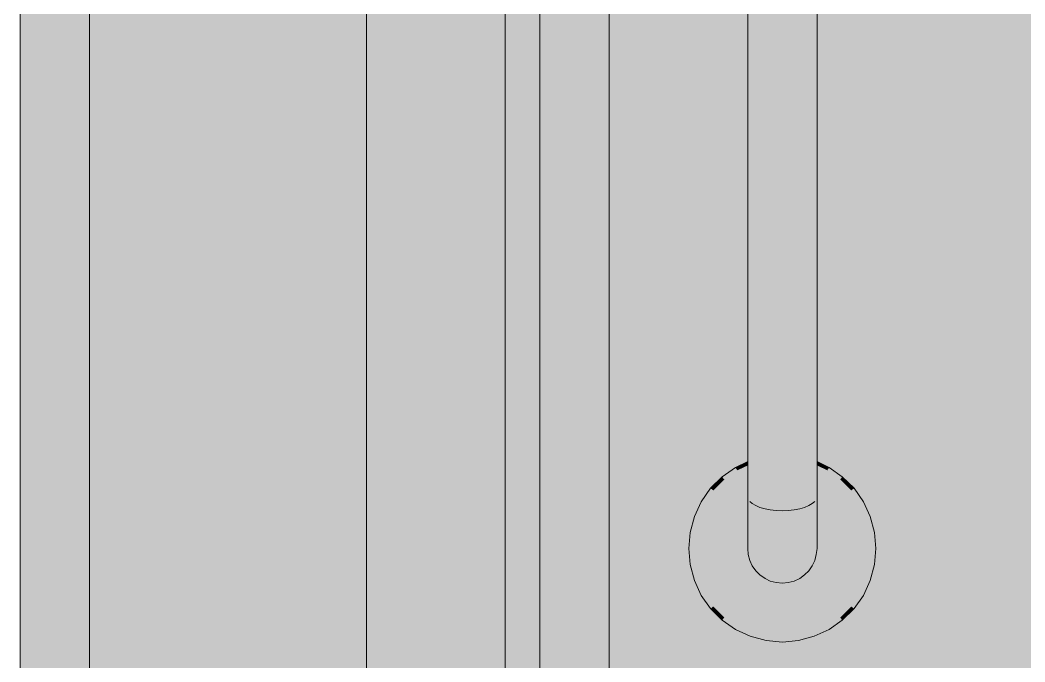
# Model space of a CAD drawing. Header units: millimetres. Extents: x 1499747 to 4230374, y -28481 to 441852.
# Drawn here: x 4052567 to 4052857, y 364645.7 to 364830.8 of the extents above; entities that cross this region are included whole.
import ezdxf

# ---------------------------------------------------------------- set-up
doc = ezdxf.new("R2010")
doc.units = ezdxf.units.MM
doc.header["$MEASUREMENT"] = 0
doc.layers.add('Чертеж и Рисунок', color=7, linetype='Continuous')

# ---------------------------------------------------------------- blocks, each defined once
blk = doc.blocks.new('zw$CFC4')
at = {"layer": 'Чертеж и Рисунок', "linetype": 'Continuous', "lineweight": 0, "true_color": 0x2e2e2e}
for points in [[(0, 0), (0, 2777.17), (20, 2757.17), (20, 0)], [(140, 120), (20, 0), (20, 2756.43), (140, 2636.43)]]:
    blk.add_hatch(color=250, dxfattribs=at).paths.add_polyline_path(points)
at = {"layer": 'Чертеж и Рисунок', "linetype": 'Continuous', "lineweight": 0, "true_color": 0x84adf9}
blk.add_hatch(color=161, dxfattribs=at).paths.add_polyline_path([(760, 120), (140, 120), (140, 2635), (760, 2635)])
at = {"layer": 'Чертеж и Рисунок', "color": 7, "linetype": 'Continuous', "lineweight": 5}
for points in [[(0, 2775), (0, 0)], [(20, 2755), (20, 0)], [(140, 120), (140, 2597.7)]]:
    blk.add_lwpolyline(points, dxfattribs=at)
blk = doc.blocks.new('zw$3D87')
at = {"color": 1, "lineweight": 40}
blk.add_blockref('zw$CFC4', (55.3, 0), dxfattribs=at)

msp = doc.modelspace()

# ---------------------------------------------------------------- hatches: boundary and pattern name
at = {"layer": 'Чертеж и Рисунок', "linetype": 'Continuous', "lineweight": 0, "true_color": 0x2e2e2e}
for points in [[(4052666.97095, 363828.35626), (4052716.97103, 363828.35626), (4052716.97103, 366628.36054), (4052666.97095, 366628.36054)], [(4052716.97103, 363828.35626), (4052736.97106, 363828.35626), (4052736.97106, 366583.36047), (4052716.97103, 366603.3605)], [(4052777.57112, 364691.95758), (4052778.27112, 364691.35758), (4052778.27112, 364965.458), (4052777.57112, 364964.858)], [(4052778.27112, 364691.35758), (4052779.27113, 364690.75758), (4052779.27113, 364966.058), (4052778.27112, 364965.458)], [(4052779.27113, 364690.75758), (4052780.47113, 364690.25758), (4052780.47113, 364966.558), (4052779.27113, 364966.058)], [(4052780.47113, 364690.25758), (4052781.97113, 364689.85758), (4052781.97113, 364966.958), (4052780.47113, 364966.558)], [(4052781.97113, 364689.85758), (4052783.47113, 364689.45758), (4052783.47113, 364967.258), (4052781.97113, 364966.958)], [(4052783.47113, 364689.45758), (4052785.17113, 364689.35757), (4052785.17113, 364967.458), (4052783.47113, 364967.258)], [(4052785.17113, 364689.35757), (4052786.97114, 364689.25757), (4052786.97114, 364967.558), (4052785.17113, 364967.458)], [(4052786.97114, 364689.25757), (4052788.67114, 364689.35757), (4052788.67114, 364967.458), (4052786.97114, 364967.558)], [(4052788.67114, 364689.35757), (4052790.37114, 364689.45758), (4052790.37114, 364967.258), (4052788.67114, 364967.458)], [(4052790.37114, 364689.45758), (4052791.97114, 364689.85758), (4052791.97114, 364966.958), (4052790.37114, 364967.258)], [(4052791.97114, 364689.85758), (4052793.37115, 364690.25758), (4052793.37115, 364966.558), (4052791.97114, 364966.958)], [(4052793.37115, 364690.25758), (4052794.57115, 364690.75758), (4052794.57115, 364966.058), (4052793.37115, 364966.558)], [(4052794.57115, 364690.75758), (4052795.57115, 364691.35758), (4052795.57115, 364965.458), (4052794.57115, 364966.058)], [(4052795.57115, 364691.35758), (4052796.37115, 364691.95758), (4052796.37115, 364964.858), (4052795.57115, 364965.458)], [(4052776.97112, 364693.35758), (4052777.07112, 364692.65758), (4052777.07112, 364964.15799), (4052776.97112, 364963.35799)], [(4052777.07112, 364692.65758), (4052777.57112, 364691.95758), (4052777.57112, 364964.858), (4052777.07112, 364964.15799)], [(4052796.37115, 364691.95758), (4052796.77115, 364692.65758), (4052796.77115, 364964.15799), (4052796.37115, 364964.858)], [(4052796.77115, 364692.65758), (4052796.97115, 364693.35758), (4052796.97115, 364963.35799), (4052796.77115, 364964.15799)], [(4052761.3711, 364682.95757), (4052760.9711, 364678.35756), (4052761.3711, 364673.85755), (4052762.4711, 364669.55754), (4052764.4711, 364665.35754), (4052767.07111, 364661.65753), (4052770.27111, 364658.45753), (4052773.97112, 364655.85752), (4052778.07112, 364653.95752), (4052782.47113, 364652.75752), (4052786.97114, 364652.35752), (4052791.47114, 364652.75752), (4052795.87115, 364653.95752), (4052799.97116, 364655.85752), (4052803.67116, 364658.45753), (4052806.87117, 364661.65753), (4052809.47117, 364665.35754), (4052811.37117, 364669.55754), (4052812.57118, 364673.85755), (4052812.97118, 364678.35756), (4052812.57118, 364682.95757), (4052811.37117, 364687.25757), (4052809.47117, 364691.35758), (4052806.87117, 364695.15758), (4052803.67116, 364698.35759), (4052799.97116, 364700.95759), (4052796.97115, 364702.35759), (4052796.97115, 364678.35756), (4052796.77115, 364676.65756), (4052796.37115, 364674.95755), (4052795.57115, 364673.35755), (4052794.57115, 364671.95755), (4052793.37115, 364670.75755), (4052791.97114, 364669.75754), (4052790.37114, 364668.95754), (4052788.67114, 364668.55754), (4052786.97114, 364668.35754), (4052785.17113, 364668.55754), (4052783.47113, 364668.95754), (4052781.97113, 364669.75754), (4052780.47113, 364670.75755), (4052779.27113, 364671.95755), (4052778.27112, 364673.35755), (4052777.57112, 364674.95755), (4052777.07112, 364676.65756), (4052776.97112, 364678.35756), (4052776.97112, 364702.35759), (4052773.97112, 364700.95759), (4052770.27111, 364698.35759), (4052767.07111, 364695.15758), (4052764.4711, 364691.35758), (4052762.4711, 364687.25757)], [(4052769.67111, 364699.05759), (4052773.47112, 364701.75759), (4052769.57111, 364699.05759)], [(4052769.67111, 364698.95759), (4052773.47112, 364701.65759), (4052773.47112, 364701.75759), (4052769.67111, 364699.05759)], [(4052769.67111, 364698.95759), (4052769.77111, 364698.85759), (4052773.57112, 364701.55759), (4052773.47112, 364701.65759)], [(4052773.57112, 364701.55759), (4052769.77111, 364698.85759), (4052773.57112, 364701.45759)], [(4052769.87111, 364698.65759), (4052773.67112, 364701.35759), (4052773.57112, 364701.45759), (4052769.77111, 364698.85759)], [(4052769.97111, 364698.55759), (4052773.77112, 364701.25759), (4052773.67112, 364701.35759), (4052769.87111, 364698.65759)], [(4052770.07111, 364698.45759), (4052773.87112, 364701.05759), (4052773.77112, 364701.25759), (4052769.97111, 364698.55759)], [(4052770.27111, 364698.35759), (4052773.97112, 364700.95759), (4052773.87112, 364701.05759), (4052770.07111, 364698.45759)], [(4052773.47112, 364701.75759), (4052776.97112, 364703.3576), (4052776.97112, 364703.4576)], [(4052773.47112, 364701.75759), (4052773.47112, 364701.65759), (4052776.97112, 364703.2576), (4052776.97112, 364703.3576)], [(4052773.47112, 364701.65759), (4052773.57112, 364701.55759), (4052776.97112, 364703.1576), (4052776.97112, 364703.2576)], [(4052773.57112, 364701.55759), (4052773.57112, 364701.45759), (4052776.97112, 364703.0576), (4052776.97112, 364703.1576)], [(4052773.57112, 364701.45759), (4052773.67112, 364701.35759), (4052776.97112, 364702.8576), (4052776.97112, 364703.0576)], [(4052773.67112, 364701.35759), (4052773.77112, 364701.25759), (4052776.97112, 364702.6576), (4052776.97112, 364702.8576)], [(4052773.77112, 364701.25759), (4052773.87112, 364701.05759), (4052776.97112, 364702.45759), (4052776.97112, 364702.6576)], [(4052773.87112, 364701.05759), (4052773.97112, 364700.95759), (4052776.97112, 364702.35759), (4052776.97112, 364702.45759)], [(4052800.47116, 364701.75759), (4052796.97115, 364703.4576), (4052796.97115, 364703.3576)], [(4052800.37116, 364701.75759), (4052796.97115, 364703.3576), (4052796.97115, 364703.2576), (4052800.37116, 364701.65759)], [(4052800.47116, 364701.75759), (4052796.97115, 364703.3576), (4052800.37116, 364701.75759)], [(4052796.97115, 364703.2576), (4052796.97115, 364703.1576), (4052800.37116, 364701.55759), (4052800.37116, 364701.65759)], [(4052796.97115, 364703.1576), (4052796.97115, 364703.0576), (4052800.27116, 364701.45759), (4052800.37116, 364701.55759)], [(4052800.27116, 364701.45759), (4052796.97115, 364703.0576), (4052796.97115, 364702.8576), (4052800.17116, 364701.35759)], [(4052800.17116, 364701.35759), (4052796.97115, 364702.8576), (4052796.97115, 364702.6576), (4052800.07116, 364701.25759)], [(4052800.07116, 364701.25759), (4052796.97115, 364702.6576), (4052796.97115, 364702.45759), (4052800.07116, 364701.05759)], [(4052800.07116, 364701.05759), (4052796.97115, 364702.45759), (4052796.97115, 364702.35759), (4052799.97116, 364700.95759)], [(4052799.97116, 364700.95759), (4052803.67116, 364698.35759), (4052803.77116, 364698.45759), (4052800.07116, 364701.05759)], [(4052800.07116, 364701.25759), (4052803.87116, 364698.55759), (4052803.97116, 364698.65759), (4052800.17116, 364701.35759)], [(4052800.07116, 364701.05759), (4052803.77116, 364698.45759), (4052803.87116, 364698.55759), (4052800.07116, 364701.25759)], [(4052800.17116, 364701.35759), (4052803.97116, 364698.65759), (4052804.07116, 364698.85759), (4052800.27116, 364701.45759)], [(4052800.27116, 364701.45759), (4052804.07116, 364698.85759), (4052804.17116, 364698.85759), (4052800.37116, 364701.55759)], [(4052800.37116, 364701.65759), (4052804.17116, 364698.95759), (4052804.27116, 364699.05759), (4052800.37116, 364701.75759)], [(4052800.37116, 364701.75759), (4052804.27116, 364699.05759), (4052800.47116, 364701.75759)], [(4052800.37116, 364701.65759), (4052800.37116, 364701.55759), (4052804.17116, 364698.85759), (4052804.17116, 364698.95759)], [(4052766.37111, 364695.65758), (4052769.67111, 364698.95759), (4052769.67111, 364699.05759), (4052766.27111, 364695.75758)], [(4052766.27111, 364695.75758), (4052769.67111, 364699.05759), (4052769.57111, 364699.05759)], [(4052766.37111, 364695.65758), (4052766.47111, 364695.55758), (4052769.77111, 364698.85759), (4052769.67111, 364698.95759)], [(4052769.77111, 364698.85759), (4052766.47111, 364695.55758), (4052766.57111, 364695.55758)], [(4052766.67111, 364695.45758), (4052769.87111, 364698.65759), (4052769.77111, 364698.85759), (4052766.57111, 364695.55758)], [(4052766.77111, 364695.35758), (4052769.97111, 364698.55759), (4052769.87111, 364698.65759), (4052766.67111, 364695.45758)], [(4052766.87111, 364695.25758), (4052770.07111, 364698.45759), (4052769.97111, 364698.55759), (4052766.77111, 364695.35758)], [(4052767.07111, 364695.15758), (4052770.27111, 364698.35759), (4052770.07111, 364698.45759), (4052766.87111, 364695.25758)], [(4052803.67116, 364698.35759), (4052806.87117, 364695.15758), (4052806.97117, 364695.25758), (4052803.77116, 364698.45759)], [(4052803.77116, 364698.45759), (4052806.97117, 364695.25758), (4052807.07117, 364695.35758), (4052803.87116, 364698.55759)], [(4052803.87116, 364698.55759), (4052807.07117, 364695.35758), (4052807.27117, 364695.45758), (4052803.97116, 364698.65759)], [(4052803.97116, 364698.65759), (4052807.27117, 364695.45758), (4052807.37117, 364695.55758), (4052804.07116, 364698.85759)], [(4052804.17116, 364698.85759), (4052804.07116, 364698.85759), (4052807.37117, 364695.55758), (4052807.47117, 364695.55758)], [(4052804.17116, 364698.95759), (4052807.57117, 364695.65758), (4052807.57117, 364695.75758), (4052804.27116, 364699.05759)], [(4052804.17116, 364698.85759), (4052807.47117, 364695.55758), (4052807.57117, 364695.65758), (4052804.17116, 364698.95759)], [(4052804.27116, 364699.05759), (4052807.57117, 364695.75758), (4052807.67117, 364695.75758)], [(4052763.6711, 364691.85758), (4052766.37111, 364695.65758), (4052766.27111, 364695.75758), (4052763.5711, 364691.85758)], [(4052763.6711, 364691.85758), (4052763.7711, 364691.75758), (4052766.47111, 364695.55758), (4052766.37111, 364695.65758)], [(4052763.7711, 364691.75758), (4052763.8711, 364691.75758), (4052766.57111, 364695.55758), (4052766.47111, 364695.55758)], [(4052763.9711, 364691.65758), (4052766.67111, 364695.45758), (4052766.57111, 364695.55758), (4052763.8711, 364691.75758)], [(4052764.1711, 364691.55758), (4052766.77111, 364695.35758), (4052766.67111, 364695.45758), (4052763.9711, 364691.65758)], [(4052764.2711, 364691.45758), (4052766.87111, 364695.25758), (4052766.77111, 364695.35758), (4052764.1711, 364691.55758)], [(4052764.4711, 364691.35758), (4052767.07111, 364695.15758), (4052766.87111, 364695.25758), (4052764.2711, 364691.45758)], [(4052806.87117, 364695.15758), (4052809.47117, 364691.35758), (4052809.57117, 364691.45758), (4052806.97117, 364695.25758)], [(4052806.97117, 364695.25758), (4052809.57117, 364691.45758), (4052809.77117, 364691.55758), (4052807.07117, 364695.35758)], [(4052807.07117, 364695.35758), (4052809.77117, 364691.55758), (4052809.87117, 364691.65758), (4052807.27117, 364695.45758)], [(4052807.27117, 364695.45758), (4052809.87117, 364691.65758), (4052809.97117, 364691.75758), (4052807.37117, 364695.55758)], [(4052807.37117, 364695.55758), (4052809.97117, 364691.75758), (4052810.17117, 364691.75758), (4052807.47117, 364695.55758)], [(4052807.57117, 364695.65758), (4052807.47117, 364695.55758), (4052810.17117, 364691.75758), (4052810.17117, 364691.85758)], [(4052807.57117, 364695.65758), (4052810.17117, 364691.85758), (4052810.27117, 364691.85758), (4052807.57117, 364695.75758)], [(4052807.57117, 364695.75758), (4052810.27117, 364691.85758), (4052810.37117, 364691.85758), (4052807.67117, 364695.75758)], [(4052776.97112, 364678.35756), (4052777.07112, 364676.65756), (4052777.07112, 364692.65758), (4052776.97112, 364693.35758)], [(4052777.07112, 364676.65756), (4052777.57112, 364674.95755), (4052777.57112, 364691.95758), (4052777.07112, 364692.65758)], [(4052796.37115, 364674.95755), (4052796.77115, 364676.65756), (4052796.77115, 364692.65758), (4052796.37115, 364691.95758)], [(4052796.77115, 364676.65756), (4052796.97115, 364678.35756), (4052796.97115, 364693.35758), (4052796.77115, 364692.65758)], [(4052761.6711, 364687.65757), (4052763.5711, 364691.85758), (4052761.5711, 364687.65757)], [(4052763.6711, 364691.85758), (4052761.6711, 364687.55757), (4052761.7711, 364687.55757), (4052763.7711, 364691.75758)], [(4052761.6711, 364687.65757), (4052761.6711, 364687.55757), (4052763.6711, 364691.85758), (4052763.5711, 364691.85758)], [(4052763.7711, 364691.75758), (4052761.7711, 364687.55757), (4052761.8711, 364687.55757), (4052763.8711, 364691.75758)], [(4052763.8711, 364691.75758), (4052761.8711, 364687.55757), (4052762.0711, 364687.45757), (4052763.9711, 364691.65758)], [(4052763.9711, 364691.65758), (4052762.0711, 364687.45757), (4052762.1711, 364687.45757), (4052764.1711, 364691.55758)], [(4052762.1711, 364687.45757), (4052762.3711, 364687.35757), (4052764.2711, 364691.45758), (4052764.1711, 364691.55758)], [(4052764.2711, 364691.45758), (4052762.3711, 364687.35757), (4052762.4711, 364687.25757), (4052764.4711, 364691.35758)], [(4052777.57112, 364674.95755), (4052778.27112, 364673.35755), (4052778.27112, 364691.35758), (4052777.57112, 364691.95758)], [(4052778.27112, 364673.35755), (4052779.27113, 364671.95755), (4052779.27113, 364690.75758), (4052778.27112, 364691.35758)], [(4052779.27113, 364671.95755), (4052780.47113, 364670.75755), (4052780.47113, 364690.25758), (4052779.27113, 364690.75758)], [(4052780.47113, 364670.75755), (4052781.97113, 364669.75754), (4052781.97113, 364689.85758), (4052780.47113, 364690.25758)], [(4052781.97113, 364669.75754), (4052783.47113, 364668.95754), (4052783.47113, 364689.45758), (4052781.97113, 364689.85758)], [(4052783.47113, 364668.95754), (4052785.17113, 364668.55754), (4052785.17113, 364689.35757), (4052783.47113, 364689.45758)], [(4052788.67114, 364668.55754), (4052790.37114, 364668.95754), (4052790.37114, 364689.45758), (4052788.67114, 364689.35757)], [(4052790.37114, 364668.95754), (4052791.97114, 364669.75754), (4052791.97114, 364689.85758), (4052790.37114, 364689.45758)], [(4052791.97114, 364669.75754), (4052793.37115, 364670.75755), (4052793.37115, 364690.25758), (4052791.97114, 364689.85758)], [(4052793.37115, 364670.75755), (4052794.57115, 364671.95755), (4052794.57115, 364690.75758), (4052793.37115, 364690.25758)], [(4052794.57115, 364671.95755), (4052795.57115, 364673.35755), (4052795.57115, 364691.35758), (4052794.57115, 364690.75758)], [(4052795.57115, 364673.35755), (4052796.37115, 364674.95755), (4052796.37115, 364691.95758), (4052795.57115, 364691.35758)], [(4052809.47117, 364691.35758), (4052811.37117, 364687.25757), (4052811.57117, 364687.35757), (4052809.57117, 364691.45758)], [(4052809.57117, 364691.45758), (4052811.57117, 364687.35757), (4052811.67117, 364687.45757), (4052809.77117, 364691.55758)], [(4052809.77117, 364691.55758), (4052811.67117, 364687.45757), (4052811.87118, 364687.45757), (4052809.87117, 364691.65758)], [(4052809.87117, 364691.65758), (4052811.87118, 364687.45757), (4052811.97118, 364687.55757), (4052809.97117, 364691.75758)], [(4052810.17117, 364691.75758), (4052809.97117, 364691.75758), (4052811.97118, 364687.55757), (4052812.07118, 364687.55757)], [(4052810.17117, 364691.85758), (4052810.17117, 364691.75758), (4052812.07118, 364687.55757), (4052812.17118, 364687.55757)], [(4052810.17117, 364691.85758), (4052812.17118, 364687.55757), (4052812.27118, 364687.65757), (4052810.27117, 364691.85758)], [(4052810.27117, 364691.85758), (4052812.27118, 364687.65757), (4052810.37117, 364691.85758)], [(4052760.4711, 364683.05757), (4052761.6711, 364687.55757), (4052761.6711, 364687.65757), (4052760.3711, 364683.05757)], [(4052760.3711, 364683.05757), (4052761.6711, 364687.65757), (4052761.5711, 364687.65757)], [(4052760.4711, 364683.05757), (4052760.5711, 364683.05757), (4052761.7711, 364687.55757), (4052761.6711, 364687.55757)], [(4052760.5711, 364683.05757), (4052760.6711, 364683.05757), (4052761.8711, 364687.55757), (4052761.7711, 364687.55757)], [(4052760.8711, 364682.95757), (4052762.0711, 364687.45757), (4052761.8711, 364687.55757), (4052760.6711, 364683.05757)], [(4052760.9711, 364682.95757), (4052762.1711, 364687.45757), (4052762.0711, 364687.45757), (4052760.8711, 364682.95757)], [(4052761.1711, 364682.95757), (4052762.3711, 364687.35757), (4052762.1711, 364687.45757), (4052760.9711, 364682.95757)], [(4052761.3711, 364682.95757), (4052762.4711, 364687.25757), (4052762.3711, 364687.35757), (4052761.1711, 364682.95757)], [(4052785.17113, 364668.55754), (4052786.97114, 364668.35754), (4052786.97114, 364689.25757), (4052785.17113, 364689.35757)], [(4052786.97114, 364668.35754), (4052788.67114, 364668.55754), (4052788.67114, 364689.35757), (4052786.97114, 364689.25757)], [(4052811.37117, 364687.25757), (4052812.57118, 364682.95757), (4052812.67118, 364682.95757), (4052811.57117, 364687.35757)], [(4052811.57117, 364687.35757), (4052812.67118, 364682.95757), (4052812.87118, 364682.95757), (4052811.67117, 364687.45757)], [(4052811.67117, 364687.45757), (4052812.87118, 364682.95757), (4052813.07118, 364682.95757), (4052811.87118, 364687.45757)], [(4052811.87118, 364687.45757), (4052813.07118, 364682.95757), (4052813.17118, 364683.05757), (4052811.97118, 364687.55757)], [(4052812.07118, 364687.55757), (4052811.97118, 364687.55757), (4052813.17118, 364683.05757), (4052813.27118, 364683.05757)], [(4052812.07118, 364687.55757), (4052813.27118, 364683.05757), (4052813.37118, 364683.05757), (4052812.17118, 364687.55757)], [(4052812.17118, 364687.55757), (4052813.37118, 364683.05757), (4052813.47118, 364683.05757), (4052812.27118, 364687.65757)], [(4052812.27118, 364687.65757), (4052813.47118, 364683.05757), (4052813.57118, 364683.05757)], [(4052760.0711, 364678.35756), (4052760.4711, 364683.05757), (4052760.3711, 364683.05757), (4052759.9711, 364678.35756)], [(4052760.4711, 364683.05757), (4052760.0711, 364678.35756), (4052760.1711, 364678.35756), (4052760.5711, 364683.05757)], [(4052760.1711, 364678.35756), (4052760.2711, 364678.35756), (4052760.6711, 364683.05757), (4052760.5711, 364683.05757)], [(4052760.4711, 364678.35756), (4052760.8711, 364682.95757), (4052760.6711, 364683.05757), (4052760.2711, 364678.35756)], [(4052760.5711, 364678.35756), (4052760.9711, 364682.95757), (4052760.8711, 364682.95757), (4052760.4711, 364678.35756)], [(4052760.7711, 364678.35756), (4052761.1711, 364682.95757), (4052760.9711, 364682.95757), (4052760.5711, 364678.35756)], [(4052760.9711, 364678.35756), (4052761.3711, 364682.95757), (4052761.1711, 364682.95757), (4052760.7711, 364678.35756)], [(4052812.57118, 364682.95757), (4052812.97118, 364678.35756), (4052813.07118, 364678.35756), (4052812.67118, 364682.95757)], [(4052812.67118, 364682.95757), (4052813.07118, 364678.35756), (4052813.27118, 364678.35756), (4052812.87118, 364682.95757)], [(4052812.87118, 364682.95757), (4052813.27118, 364678.35756), (4052813.47118, 364678.35756), (4052813.07118, 364682.95757)], [(4052813.07118, 364682.95757), (4052813.47118, 364678.35756), (4052813.57118, 364678.35756), (4052813.17118, 364683.05757)], [(4052813.27118, 364683.05757), (4052813.17118, 364683.05757), (4052813.57118, 364678.35756), (4052813.67118, 364678.35756)], [(4052813.27118, 364683.05757), (4052813.67118, 364678.35756), (4052813.77118, 364678.35756), (4052813.37118, 364683.05757)], [(4052813.37118, 364683.05757), (4052813.77118, 364678.35756), (4052813.87118, 364678.35756), (4052813.47118, 364683.05757)], [(4052813.47118, 364683.05757), (4052813.87118, 364678.35756), (4052813.97118, 364678.35756)], [(4052813.47118, 364683.05757), (4052813.97118, 364678.35756), (4052813.57118, 364683.05757)], [(4052760.4711, 364673.75755), (4052760.0711, 364678.35756), (4052759.9711, 364678.35756), (4052760.3711, 364673.75755)], [(4052760.0711, 364678.35756), (4052760.4711, 364673.75755), (4052760.5711, 364673.75755), (4052760.1711, 364678.35756)], [(4052760.2711, 364678.35756), (4052760.1711, 364678.35756), (4052760.5711, 364673.75755), (4052760.6711, 364673.75755)], [(4052760.8711, 364673.75755), (4052760.4711, 364678.35756), (4052760.2711, 364678.35756), (4052760.6711, 364673.75755)], [(4052760.9711, 364673.85755), (4052760.5711, 364678.35756), (4052760.4711, 364678.35756), (4052760.8711, 364673.75755)], [(4052761.1711, 364673.85755), (4052760.7711, 364678.35756), (4052760.5711, 364678.35756), (4052760.9711, 364673.85755)], [(4052761.3711, 364673.85755), (4052760.9711, 364678.35756), (4052760.7711, 364678.35756), (4052761.1711, 364673.85755)], [(4052812.97118, 364678.35756), (4052812.57118, 364673.85755), (4052812.67118, 364673.85755), (4052813.07118, 364678.35756)], [(4052813.07118, 364678.35756), (4052812.67118, 364673.85755), (4052812.87118, 364673.85755), (4052813.27118, 364678.35756)], [(4052813.27118, 364678.35756), (4052812.87118, 364673.85755), (4052813.07118, 364673.75755), (4052813.47118, 364678.35756)], [(4052813.47118, 364678.35756), (4052813.07118, 364673.75755), (4052813.17118, 364673.75755), (4052813.57118, 364678.35756)], [(4052813.17118, 364673.75755), (4052813.27118, 364673.75755), (4052813.67118, 364678.35756), (4052813.57118, 364678.35756)], [(4052813.27118, 364673.75755), (4052813.37118, 364673.75755), (4052813.77118, 364678.35756), (4052813.67118, 364678.35756)], [(4052813.77118, 364678.35756), (4052813.37118, 364673.75755), (4052813.47118, 364673.75755), (4052813.87118, 364678.35756)], [(4052813.87118, 364678.35756), (4052813.47118, 364673.75755), (4052813.97118, 364678.35756)], [(4052813.97118, 364678.35756), (4052813.47118, 364673.75755), (4052813.57118, 364673.75755)], [(4052761.6711, 364669.25754), (4052760.4711, 364673.75755), (4052760.3711, 364673.75755), (4052761.6711, 364669.15754)], [(4052761.6711, 364669.15754), (4052760.3711, 364673.75755), (4052761.5711, 364669.15754)], [(4052760.4711, 364673.75755), (4052761.6711, 364669.25754), (4052761.7711, 364669.25754), (4052760.5711, 364673.75755)], [(4052760.6711, 364673.75755), (4052760.5711, 364673.75755), (4052761.7711, 364669.25754), (4052761.8711, 364669.25754)], [(4052762.0711, 364669.35754), (4052760.8711, 364673.75755), (4052760.6711, 364673.75755), (4052761.8711, 364669.25754)], [(4052762.1711, 364669.35754), (4052760.9711, 364673.85755), (4052760.8711, 364673.75755), (4052762.0711, 364669.35754)], [(4052762.3711, 364669.45754), (4052761.1711, 364673.85755), (4052760.9711, 364673.85755), (4052762.1711, 364669.35754)], [(4052762.4711, 364669.55754), (4052761.3711, 364673.85755), (4052761.1711, 364673.85755), (4052762.3711, 364669.45754)], [(4052812.57118, 364673.85755), (4052811.37117, 364669.55754), (4052811.57117, 364669.45754), (4052812.67118, 364673.85755)], [(4052812.67118, 364673.85755), (4052811.57117, 364669.45754), (4052811.67117, 364669.35754), (4052812.87118, 364673.85755)], [(4052812.87118, 364673.85755), (4052811.67117, 364669.35754), (4052811.87118, 364669.35754), (4052813.07118, 364673.75755)], [(4052813.07118, 364673.75755), (4052811.87118, 364669.35754), (4052811.97118, 364669.25754), (4052813.17118, 364673.75755)], [(4052811.97118, 364669.25754), (4052812.07118, 364669.25754), (4052813.27118, 364673.75755), (4052813.17118, 364673.75755)], [(4052812.07118, 364669.25754), (4052812.17118, 364669.25754), (4052813.37118, 364673.75755), (4052813.27118, 364673.75755)], [(4052813.37118, 364673.75755), (4052812.17118, 364669.25754), (4052812.27118, 364669.15754), (4052813.47118, 364673.75755)], [(4052813.47118, 364673.75755), (4052812.27118, 364669.15754), (4052813.57118, 364673.75755)], [(4052763.5711, 364664.95754), (4052761.6711, 364669.15754), (4052761.5711, 364669.15754), (4052763.5711, 364664.85754)], [(4052761.6711, 364669.25754), (4052763.6711, 364664.95754), (4052763.7711, 364665.05754), (4052761.7711, 364669.25754)], [(4052761.6711, 364669.15754), (4052763.5711, 364664.95754), (4052763.6711, 364664.95754), (4052761.6711, 364669.25754)], [(4052761.7711, 364669.25754), (4052763.7711, 364665.05754), (4052763.8711, 364665.05754), (4052761.8711, 364669.25754)], [(4052762.0711, 364669.35754), (4052761.8711, 364669.25754), (4052763.8711, 364665.05754), (4052763.9711, 364665.15754)], [(4052762.1711, 364669.35754), (4052762.0711, 364669.35754), (4052763.9711, 364665.15754), (4052764.1711, 364665.25754)], [(4052762.3711, 364669.45754), (4052762.1711, 364669.35754), (4052764.1711, 364665.25754), (4052764.2711, 364665.35754)], [(4052762.4711, 364669.55754), (4052762.3711, 364669.45754), (4052764.2711, 364665.35754), (4052764.4711, 364665.35754)], [(4052811.37117, 364669.55754), (4052809.47117, 364665.35754), (4052809.57117, 364665.35754), (4052811.57117, 364669.45754)], [(4052811.57117, 364669.45754), (4052809.57117, 364665.35754), (4052809.77117, 364665.25754), (4052811.67117, 364669.35754)], [(4052811.67117, 364669.35754), (4052809.77117, 364665.25754), (4052809.87117, 364665.15754), (4052811.87118, 364669.35754)], [(4052811.87118, 364669.35754), (4052809.87117, 364665.15754), (4052809.97117, 364665.05754), (4052811.97118, 364669.25754)], [(4052809.97117, 364665.05754), (4052810.17117, 364665.05754), (4052812.07118, 364669.25754), (4052811.97118, 364669.25754)], [(4052810.17117, 364665.05754), (4052810.17117, 364664.95754), (4052812.17118, 364669.25754), (4052812.07118, 364669.25754)], [(4052812.17118, 364669.25754), (4052810.17117, 364664.95754), (4052810.27117, 364664.95754), (4052812.27118, 364669.15754)], [(4052812.27118, 364669.15754), (4052810.27117, 364664.95754), (4052810.27117, 364664.85754)], [(4052812.27118, 364669.15754), (4052810.27117, 364664.85754), (4052810.37117, 364664.85754)], [(4052766.37111, 364661.15753), (4052763.6711, 364664.95754), (4052763.5711, 364664.95754), (4052766.27111, 364661.05753)], [(4052763.5711, 364664.85754), (4052766.27111, 364661.05753), (4052763.5711, 364664.95754)], [(4052763.7711, 364665.05754), (4052763.6711, 364664.95754), (4052766.37111, 364661.15753), (4052766.47111, 364661.15753)], [(4052763.8711, 364665.05754), (4052763.7711, 364665.05754), (4052766.47111, 364661.15753), (4052766.57111, 364661.25753)], [(4052766.67111, 364661.35753), (4052763.9711, 364665.15754), (4052763.8711, 364665.05754), (4052766.57111, 364661.25753)], [(4052766.77111, 364661.45753), (4052764.1711, 364665.25754), (4052763.9711, 364665.15754), (4052766.67111, 364661.35753)], [(4052766.87111, 364661.55753), (4052764.2711, 364665.35754), (4052764.1711, 364665.25754), (4052766.77111, 364661.45753)], [(4052767.07111, 364661.65753), (4052764.4711, 364665.35754), (4052764.2711, 364665.35754), (4052766.87111, 364661.55753)], [(4052809.47117, 364665.35754), (4052806.87117, 364661.65753), (4052806.97117, 364661.55753), (4052809.57117, 364665.35754)], [(4052809.57117, 364665.35754), (4052806.97117, 364661.55753), (4052807.07117, 364661.45753), (4052809.77117, 364665.25754)], [(4052809.77117, 364665.25754), (4052807.07117, 364661.45753), (4052807.27117, 364661.35753), (4052809.87117, 364665.15754)], [(4052809.87117, 364665.15754), (4052807.27117, 364661.35753), (4052807.37117, 364661.25753), (4052809.97117, 364665.05754)], [(4052807.37117, 364661.25753), (4052807.47117, 364661.15753), (4052810.17117, 364665.05754), (4052809.97117, 364665.05754)], [(4052807.47117, 364661.15753), (4052807.57117, 364661.15753), (4052810.17117, 364664.95754), (4052810.17117, 364665.05754)], [(4052810.17117, 364664.95754), (4052807.57117, 364661.15753), (4052807.57117, 364661.05753), (4052810.27117, 364664.95754)], [(4052810.27117, 364664.95754), (4052807.57117, 364661.05753), (4052810.27117, 364664.85754)], [(4052810.27117, 364664.85754), (4052807.57117, 364661.05753), (4052807.67117, 364661.05753), (4052810.37117, 364664.85754)], [(4052769.67111, 364657.85753), (4052766.37111, 364661.15753), (4052766.27111, 364661.05753), (4052769.67111, 364657.75753)], [(4052769.67111, 364657.75753), (4052766.27111, 364661.05753), (4052769.57111, 364657.75753)], [(4052766.47111, 364661.15753), (4052766.37111, 364661.15753), (4052769.67111, 364657.85753), (4052769.77111, 364657.85753)], [(4052766.47111, 364661.15753), (4052769.77111, 364657.85753), (4052769.77111, 364657.95753), (4052766.57111, 364661.25753)], [(4052769.87111, 364658.05753), (4052766.67111, 364661.35753), (4052766.57111, 364661.25753), (4052769.77111, 364657.95753)], [(4052769.97111, 364658.25753), (4052766.77111, 364661.45753), (4052766.67111, 364661.35753), (4052769.87111, 364658.05753)], [(4052770.07111, 364658.35753), (4052766.87111, 364661.55753), (4052766.77111, 364661.45753), (4052769.97111, 364658.25753)], [(4052770.27111, 364658.45753), (4052767.07111, 364661.65753), (4052766.87111, 364661.55753), (4052770.07111, 364658.35753)], [(4052806.87117, 364661.65753), (4052803.67116, 364658.45753), (4052803.77116, 364658.35753), (4052806.97117, 364661.55753)], [(4052806.97117, 364661.55753), (4052803.77116, 364658.35753), (4052803.87116, 364658.25753), (4052807.07117, 364661.45753)], [(4052807.07117, 364661.45753), (4052803.87116, 364658.25753), (4052803.97116, 364658.05753), (4052807.27117, 364661.35753)], [(4052807.27117, 364661.35753), (4052803.97116, 364658.05753), (4052804.07116, 364657.95753), (4052807.37117, 364661.25753)], [(4052804.07116, 364657.95753), (4052804.17116, 364657.85753), (4052807.47117, 364661.15753), (4052807.37117, 364661.25753)], [(4052804.17116, 364657.85753), (4052807.57117, 364661.15753), (4052807.47117, 364661.15753)], [(4052807.57117, 364661.15753), (4052804.17116, 364657.85753), (4052804.27116, 364657.75753), (4052807.57117, 364661.05753)], [(4052807.57117, 364661.05753), (4052804.27116, 364657.75753), (4052807.67117, 364661.05753)], [(4052773.47112, 364655.05752), (4052769.67111, 364657.75753), (4052769.57111, 364657.75753)], [(4052769.77111, 364657.85753), (4052769.67111, 364657.85753), (4052773.47112, 364655.15752), (4052773.57112, 364655.25752)], [(4052773.47112, 364655.15752), (4052769.67111, 364657.85753), (4052769.67111, 364657.75753), (4052773.47112, 364655.05752)], [(4052773.67112, 364655.45752), (4052769.87111, 364658.05753), (4052769.77111, 364657.95753), (4052773.57112, 364655.35752)], [(4052769.77111, 364657.85753), (4052773.57112, 364655.25752), (4052773.57112, 364655.35752), (4052769.77111, 364657.95753)], [(4052773.77112, 364655.55752), (4052769.97111, 364658.25753), (4052769.87111, 364658.05753), (4052773.67112, 364655.45752)], [(4052773.87112, 364655.75752), (4052770.07111, 364658.35753), (4052769.97111, 364658.25753), (4052773.77112, 364655.55752)], [(4052773.97112, 364655.85752), (4052770.27111, 364658.45753), (4052770.07111, 364658.35753), (4052773.87112, 364655.75752)], [(4052803.67116, 364658.45753), (4052799.97116, 364655.85752), (4052800.07116, 364655.75752), (4052803.77116, 364658.35753)], [(4052803.77116, 364658.35753), (4052800.07116, 364655.75752), (4052800.07116, 364655.55752), (4052803.87116, 364658.25753)], [(4052803.87116, 364658.25753), (4052800.07116, 364655.55752), (4052800.17116, 364655.45752), (4052803.97116, 364658.05753)], [(4052803.97116, 364658.05753), (4052800.17116, 364655.45752), (4052800.27116, 364655.35752), (4052804.07116, 364657.95753)], [(4052800.27116, 364655.35752), (4052800.37116, 364655.25752), (4052804.17116, 364657.85753), (4052804.07116, 364657.95753)], [(4052800.37116, 364655.25752), (4052800.37116, 364655.15752), (4052804.17116, 364657.85753)], [(4052804.17116, 364657.85753), (4052800.37116, 364655.15752), (4052800.37116, 364655.05752), (4052804.27116, 364657.75753)], [(4052804.27116, 364657.75753), (4052800.37116, 364655.05752), (4052800.47116, 364655.05752)], [(4052773.47112, 364655.15752), (4052777.77112, 364653.15752), (4052777.77112, 364653.25752), (4052773.57112, 364655.25752)], [(4052777.77112, 364653.15752), (4052773.47112, 364655.15752), (4052773.47112, 364655.05752), (4052777.77112, 364653.05752)], [(4052777.77112, 364653.05752), (4052773.47112, 364655.05752), (4052777.67112, 364653.05752)], [(4052777.87112, 364653.45752), (4052773.67112, 364655.45752), (4052773.57112, 364655.35752), (4052777.87112, 364653.35752)], [(4052773.57112, 364655.35752), (4052773.57112, 364655.25752), (4052777.77112, 364653.25752), (4052777.87112, 364653.35752)], [(4052777.97112, 364653.65752), (4052773.77112, 364655.55752), (4052773.67112, 364655.45752), (4052777.87112, 364653.45752)], [(4052777.97112, 364653.75752), (4052773.87112, 364655.75752), (4052773.77112, 364655.55752), (4052777.97112, 364653.65752)], [(4052778.07112, 364653.95752), (4052773.97112, 364655.85752), (4052773.87112, 364655.75752), (4052777.97112, 364653.75752)], [(4052799.97116, 364655.85752), (4052795.87115, 364653.95752), (4052795.87115, 364653.75752), (4052800.07116, 364655.75752)], [(4052800.07116, 364655.75752), (4052795.87115, 364653.75752), (4052795.97115, 364653.65752), (4052800.07116, 364655.55752)], [(4052800.07116, 364655.55752), (4052795.97115, 364653.65752), (4052795.97115, 364653.45752), (4052800.17116, 364655.45752)], [(4052800.17116, 364655.45752), (4052795.97115, 364653.45752), (4052796.07115, 364653.35752), (4052800.27116, 364655.35752)], [(4052796.07115, 364653.35752), (4052796.07115, 364653.25752), (4052800.37116, 364655.25752), (4052800.27116, 364655.35752)], [(4052796.07115, 364653.25752), (4052796.17115, 364653.15752), (4052800.37116, 364655.15752), (4052800.37116, 364655.25752)], [(4052800.37116, 364655.15752), (4052796.17115, 364653.15752), (4052796.17115, 364653.05752), (4052800.37116, 364655.05752)], [(4052800.37116, 364655.05752), (4052796.17115, 364653.05752), (4052800.47116, 364655.05752)], [(4052782.27113, 364651.85752), (4052777.77112, 364653.05752), (4052777.67112, 364653.05752)], [(4052777.87112, 364653.35752), (4052777.77112, 364653.25752), (4052782.27113, 364652.05752), (4052782.27113, 364652.15752)], [(4052777.77112, 364653.15752), (4052782.27113, 364651.95752), (4052782.27113, 364652.05752), (4052777.77112, 364653.25752)], [(4052782.27113, 364651.95752), (4052777.77112, 364653.15752), (4052777.77112, 364653.05752), (4052782.27113, 364651.85752)], [(4052782.37113, 364652.45752), (4052777.97112, 364653.65752), (4052777.87112, 364653.45752), (4052782.37113, 364652.25752)], [(4052782.37113, 364652.25752), (4052777.87112, 364653.45752), (4052777.87112, 364653.35752), (4052782.27113, 364652.15752)], [(4052782.47113, 364652.75752), (4052778.07112, 364653.95752), (4052777.97112, 364653.75752), (4052782.37113, 364652.65752)], [(4052782.37113, 364652.65752), (4052777.97112, 364653.75752), (4052777.97112, 364653.65752), (4052782.37113, 364652.45752)], [(4052786.97114, 364651.85752), (4052782.37113, 364652.25752), (4052782.27113, 364652.15752), (4052786.97114, 364651.75752)], [(4052782.27113, 364652.15752), (4052782.27113, 364652.05752), (4052786.97114, 364651.65752), (4052786.97114, 364651.75752)], [(4052782.27113, 364651.95752), (4052786.97114, 364651.55752), (4052786.97114, 364651.65752), (4052782.27113, 364652.05752)], [(4052786.97114, 364651.55752), (4052782.27113, 364651.95752), (4052782.27113, 364651.85752), (4052786.97114, 364651.45752)], [(4052786.97114, 364651.45752), (4052782.27113, 364651.85752), (4052786.97114, 364651.35752)], [(4052786.97114, 364652.35752), (4052782.47113, 364652.75752), (4052782.37113, 364652.65752), (4052786.97114, 364652.25752)], [(4052786.97114, 364652.25752), (4052782.37113, 364652.65752), (4052782.37113, 364652.45752), (4052786.97114, 364652.05752)], [(4052786.97114, 364652.05752), (4052782.37113, 364652.45752), (4052782.37113, 364652.25752), (4052786.97114, 364651.85752)], [(4052791.47114, 364652.75752), (4052786.97114, 364652.35752), (4052786.97114, 364652.25752), (4052791.47114, 364652.65752)], [(4052791.47114, 364652.65752), (4052786.97114, 364652.25752), (4052786.97114, 364652.05752), (4052791.47114, 364652.45752)], [(4052791.47114, 364652.45752), (4052786.97114, 364652.05752), (4052786.97114, 364651.85752), (4052791.57114, 364652.25752)], [(4052791.57114, 364652.25752), (4052786.97114, 364651.85752), (4052786.97114, 364651.75752), (4052791.57114, 364652.15752)], [(4052786.97114, 364651.65752), (4052791.57114, 364652.05752), (4052791.57114, 364652.15752), (4052786.97114, 364651.75752)], [(4052786.97114, 364651.55752), (4052791.57114, 364651.95752), (4052791.57114, 364652.05752), (4052786.97114, 364651.65752)], [(4052791.57114, 364651.95752), (4052786.97114, 364651.55752), (4052786.97114, 364651.45752), (4052791.57114, 364651.85752)], [(4052791.57114, 364651.85752), (4052786.97114, 364651.45752), (4052791.67114, 364651.85752)], [(4052791.67114, 364651.85752), (4052786.97114, 364651.45752), (4052786.97114, 364651.35752)], [(4052795.87115, 364653.95752), (4052791.47114, 364652.75752), (4052791.47114, 364652.65752), (4052795.87115, 364653.75752)], [(4052795.87115, 364653.75752), (4052791.47114, 364652.65752), (4052791.47114, 364652.45752), (4052795.97115, 364653.65752)], [(4052795.97115, 364653.65752), (4052791.47114, 364652.45752), (4052791.57114, 364652.25752), (4052795.97115, 364653.45752)], [(4052795.97115, 364653.45752), (4052791.57114, 364652.25752), (4052791.57114, 364652.15752), (4052796.07115, 364653.35752)], [(4052791.57114, 364652.15752), (4052791.57114, 364652.05752), (4052796.07115, 364653.25752), (4052796.07115, 364653.35752)], [(4052791.57114, 364652.05752), (4052791.57114, 364651.95752), (4052796.17115, 364653.15752), (4052796.07115, 364653.25752)], [(4052796.17115, 364653.15752), (4052791.57114, 364651.95752), (4052791.57114, 364651.85752), (4052796.17115, 364653.05752)], [(4052796.17115, 364653.05752), (4052791.57114, 364651.85752), (4052791.67114, 364651.85752)]]:
    msp.add_hatch(color=250, dxfattribs=at).paths.add_polyline_path(points)
h = msp.add_hatch(color=250, dxfattribs=at)
h.paths.add_polyline_path([(4052736.97106, 363828.35626), (4052856.97123, 363948.35643), (4052856.97123, 366463.3603), (4052736.97106, 366583.36047)])
h.paths.add_polyline_path([(4052760.37112, 364973.75802), (4052759.9711, 364978.35803), (4052760.37112, 364983.05804), (4052761.57109, 364987.65805), (4052763.5711, 364991.85804), (4052766.2711, 364995.75805), (4052769.57113, 364999.05804), (4052773.47111, 365001.75804), (4052777.67114, 365003.75805), (4052782.27114, 365004.95807), (4052786.97116, 365005.35804), (4052791.67113, 365004.95807), (4052796.17117, 365003.75805), (4052800.47116, 365001.75804), (4052804.27118, 364999.05804), (4052807.67117, 364995.75805), (4052810.37117, 364991.85804), (4052812.27118, 364987.65805), (4052813.57119, 364983.05804), (4052813.97117, 364978.35803), (4052813.57119, 364973.75802), (4052812.27118, 364969.15801), (4052810.37117, 364964.85798), (4052807.67117, 364961.05801), (4052804.27118, 364957.75798), (4052800.47116, 364955.05798), (4052796.97117, 364953.35798), (4052796.97117, 364703.45759), (4052800.47116, 364701.7576), (4052804.27118, 364699.0576), (4052807.67117, 364695.75757), (4052810.37117, 364691.85759), (4052812.27118, 364687.65756), (4052813.57119, 364683.05755), (4052813.97117, 364678.35754), (4052813.57119, 364673.75753), (4052812.27118, 364669.15753), (4052810.37117, 364664.85753), (4052807.67117, 364661.05752), (4052804.27118, 364657.75753), (4052800.47116, 364655.05753), (4052796.17117, 364653.05752), (4052791.67113, 364651.85751), (4052786.97116, 364651.35752), (4052782.27114, 364651.85751), (4052777.67114, 364653.05752), (4052773.47111, 364655.05753), (4052769.57113, 364657.75753), (4052766.2711, 364661.05752), (4052763.5711, 364664.85753), (4052761.57109, 364669.15753), (4052760.37112, 364673.75753), (4052759.9711, 364678.35754), (4052760.37112, 364683.05755), (4052761.57109, 364687.65756), (4052763.5711, 364691.85759), (4052766.2711, 364695.75757), (4052769.57113, 364699.0576), (4052773.47111, 364701.7576), (4052776.9711, 364703.45759), (4052776.9711, 364953.35798), (4052773.47111, 364955.05798), (4052769.57113, 364957.75798), (4052766.2711, 364961.05801), (4052763.5711, 364964.85798), (4052761.57109, 364969.15801)], flags=0)

# ---------------------------------------------------------------- linework, layer by layer
at = {"layer": 'Чертеж и Рисунок', "color": 253, "linetype": 'Continuous', "lineweight": 5, "true_color": 0xaaaaaa}
msp.add_lwpolyline([(4052666.97095, 368578.36352), (4052666.97095, 363828.35626)], dxfattribs=at)
at = {"layer": 'Чертеж и Рисунок', "color": 7, "linetype": 'Continuous', "lineweight": 5}
for points in [[(4052716.97103, 363828.35626), (4052716.97103, 366603.3605)], [(4052736.97106, 363828.35626), (4052736.97106, 366583.36047)], [(4052776.97112, 364693.35758), (4052776.97112, 364963.35799)], [(4052796.97115, 364693.35758), (4052796.97115, 364963.35799)], [(4052773.47112, 364701.75759), (4052769.57111, 364699.05759)], [(4052776.97112, 364703.4576), (4052773.47112, 364701.75759)], [(4052800.47116, 364701.75759), (4052796.97115, 364703.4576)], [(4052804.27116, 364699.05759), (4052800.47116, 364701.75759)], [(4052769.57111, 364699.05759), (4052766.27111, 364695.75758)], [(4052807.67117, 364695.75758), (4052804.27116, 364699.05759)], [(4052766.27111, 364695.75758), (4052763.5711, 364691.85758)], [(4052810.37117, 364691.85758), (4052807.67117, 364695.75758)], [(4052776.97112, 364678.35756), (4052776.97112, 364693.35758)], [(4052796.97115, 364678.35756), (4052796.97115, 364693.35758)], [(4052763.5711, 364691.85758), (4052761.5711, 364687.65757)], [(4052777.57112, 364691.95758), (4052778.27112, 364691.35758)], [(4052778.27112, 364691.35758), (4052779.27113, 364690.75758)], [(4052779.27113, 364690.75758), (4052780.47113, 364690.25758)], [(4052780.47113, 364690.25758), (4052781.97113, 364689.85758)], [(4052781.97113, 364689.85758), (4052783.47113, 364689.55758)], [(4052783.47113, 364689.55758), (4052785.17113, 364689.35757)], [(4052788.67114, 364689.35757), (4052790.37114, 364689.55758)], [(4052790.37114, 364689.55758), (4052791.97114, 364689.85758)], [(4052791.97114, 364689.85758), (4052793.37115, 364690.25758)], [(4052793.37115, 364690.25758), (4052794.57115, 364690.75758)], [(4052794.57115, 364690.75758), (4052795.57115, 364691.35758)], [(4052795.57115, 364691.35758), (4052796.37115, 364691.95758)], [(4052812.27118, 364687.65757), (4052810.37117, 364691.85758)], [(4052761.5711, 364687.65757), (4052760.3711, 364683.05757)], [(4052785.17113, 364689.35757), (4052786.97114, 364689.25757)], [(4052786.97114, 364689.25757), (4052788.67114, 364689.35757)], [(4052813.57118, 364683.05757), (4052812.27118, 364687.65757)], [(4052760.3711, 364683.05757), (4052759.9711, 364678.35756)], [(4052813.97118, 364678.35756), (4052813.57118, 364683.05757)], [(4052759.9711, 364678.35756), (4052760.3711, 364673.75755)], [(4052776.97112, 364678.35756), (4052777.07112, 364676.65756)], [(4052796.77115, 364676.65756), (4052796.97115, 364678.35756)], [(4052813.57118, 364673.75755), (4052813.97118, 364678.35756)], [(4052777.07112, 364676.65756), (4052777.57112, 364674.95755)], [(4052777.57112, 364674.95755), (4052778.27112, 364673.35755)], [(4052795.57115, 364673.35755), (4052796.37115, 364674.95755)], [(4052796.37115, 364674.95755), (4052796.77115, 364676.65756)], [(4052760.3711, 364673.75755), (4052761.5711, 364669.15754)], [(4052778.27112, 364673.35755), (4052779.27113, 364671.95755)], [(4052794.57115, 364671.95755), (4052795.57115, 364673.35755)], [(4052812.27118, 364669.15754), (4052813.57118, 364673.75755)], [(4052761.5711, 364669.15754), (4052763.5711, 364664.85754)], [(4052779.27113, 364671.95755), (4052780.47113, 364670.75755)], [(4052780.47113, 364670.75755), (4052781.97113, 364669.75754)], [(4052781.97113, 364669.75754), (4052783.47113, 364668.95754)], [(4052790.37114, 364668.95754), (4052791.97114, 364669.75754)], [(4052791.97114, 364669.75754), (4052793.37115, 364670.75755)], [(4052793.37115, 364670.75755), (4052794.57115, 364671.95755)], [(4052810.37117, 364664.85754), (4052812.27118, 364669.15754)], [(4052783.47113, 364668.95754), (4052785.17113, 364668.55754)], [(4052785.17113, 364668.55754), (4052786.97114, 364668.35754)], [(4052786.97114, 364668.35754), (4052788.67114, 364668.55754)], [(4052788.67114, 364668.55754), (4052790.37114, 364668.95754)], [(4052763.5711, 364664.85754), (4052766.27111, 364661.05753)], [(4052807.67117, 364661.05753), (4052810.37117, 364664.85754)], [(4052766.27111, 364661.05753), (4052769.57111, 364657.75753)], [(4052804.27116, 364657.75753), (4052807.67117, 364661.05753)], [(4052769.57111, 364657.75753), (4052773.47112, 364655.05752)], [(4052800.47116, 364655.05752), (4052804.27116, 364657.75753)], [(4052773.47112, 364655.05752), (4052777.67112, 364653.05752)], [(4052796.17115, 364653.05752), (4052800.47116, 364655.05752)], [(4052777.67112, 364653.05752), (4052782.27113, 364651.85752)], [(4052782.27113, 364651.85752), (4052786.97114, 364651.35752)], [(4052786.97114, 364651.35752), (4052791.67114, 364651.85752)], [(4052791.67114, 364651.85752), (4052796.17115, 364653.05752)]]:
    msp.add_lwpolyline(points, dxfattribs=at)

# ---------------------------------------------------------------- block references
at = {"color": 1, "lineweight": 40}
msp.add_blockref('zw$3D87', (4052511.66797, 363828.35626), dxfattribs=at)

doc.saveas('drawing.dxf')
